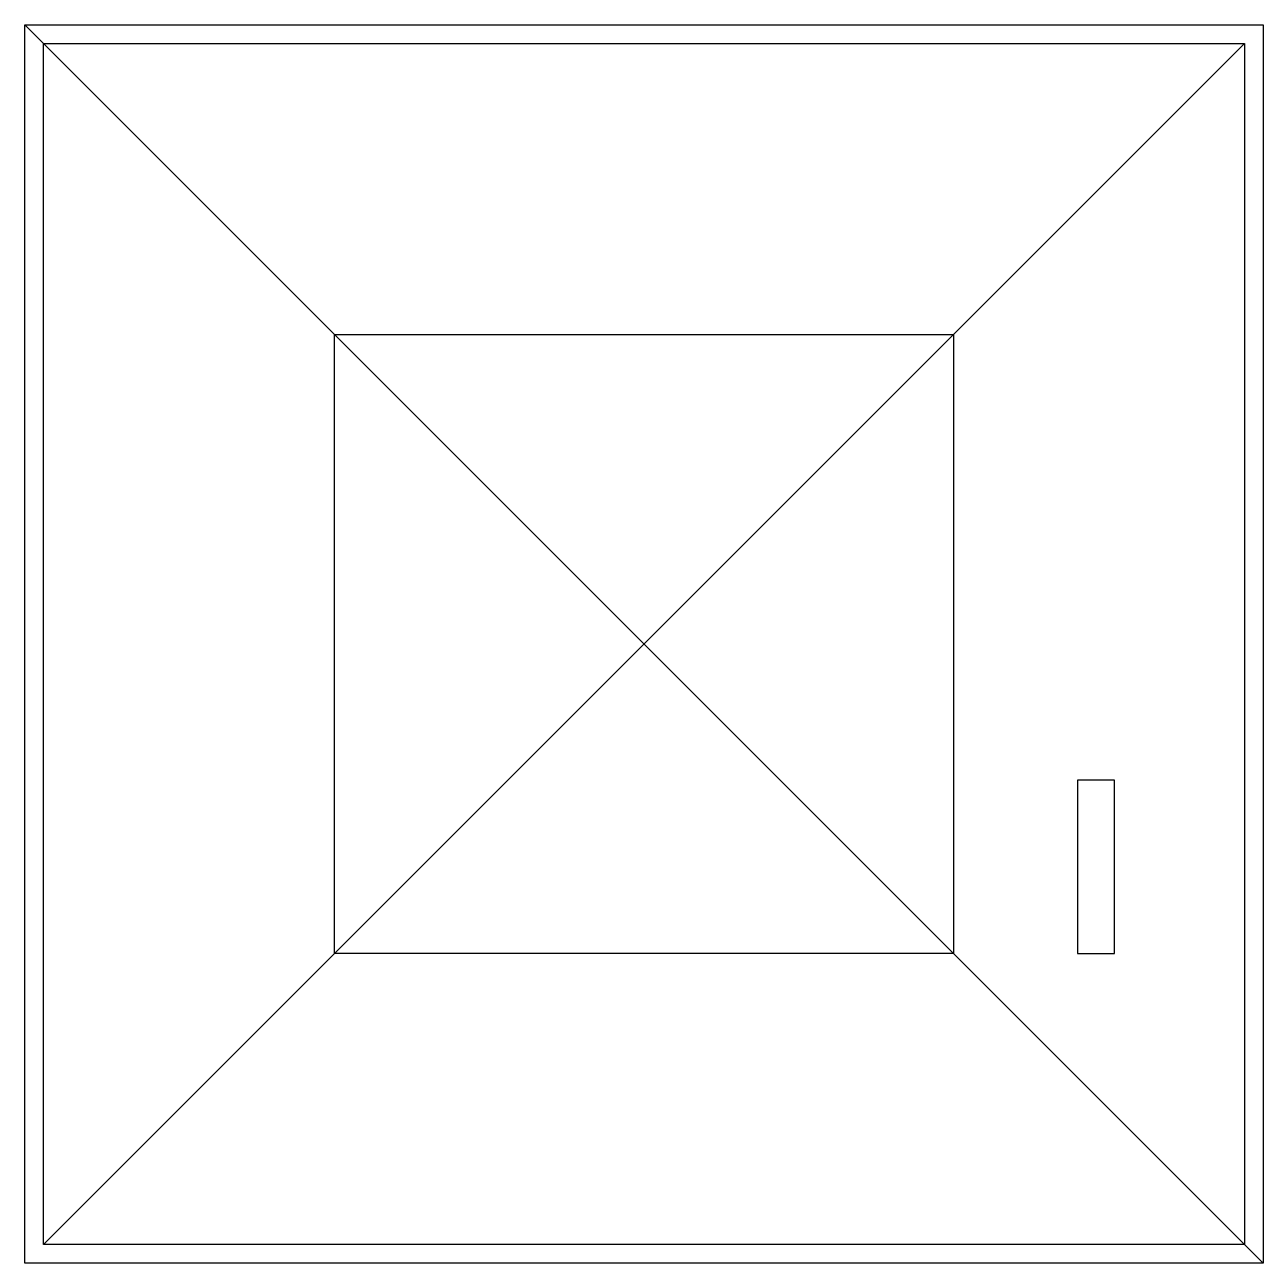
# Model space of a CAD drawing. Header units: millimetres. Extents: x -10.5 to 39.5, y -13.8 to 36.2.
import ezdxf

# ---------------------------------------------------------------- set-up
doc = ezdxf.new("R2010")
doc.units = ezdxf.units.MM
doc.layers.get('0').update_dxf_attribs({"linetype": 'CONTINUOUS'})

msp = doc.modelspace()

# ---------------------------------------------------------------- linework, layer by layer
for p, q in [((-10.5, 36.25), (39.5, -13.75)), ((38.75, 35.5), (38.75, -13)), ((2, 23.75), (27, -1.25)), ((38.75, -13), (-9.75, -13))]:
    msp.add_line(p, q)
for points in [[(-10.5, 36.25), (39.5, 36.25), (39.5, -13.75), (-10.5, -13.75)], [(-9.75, 35.5), (38.75, 35.5), (-9.75, -13)], [(2, 23.75), (27, 23.75), (27, -1.25), (2, -1.25)], [(32, -1.25), (33.5, -1.25), (33.5, 5.75), (32, 5.75)]]:
    msp.add_lwpolyline(points, close=True)

doc.saveas('drawing.dxf')
